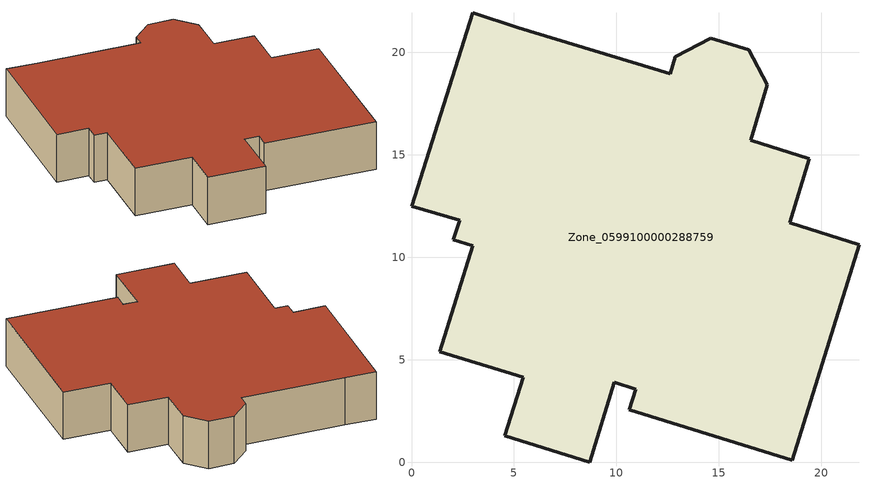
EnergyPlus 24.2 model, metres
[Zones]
Zone_0599100000288759
 floor ground (C_G): 8.7,0 4.56,1.28 5.46,4.14 1.39,5.39 3,10.55 2.05,10.85 2.34,11.81 0,12.48 3,21.92 5.22,21.2 12.63,18.95 12.88,19.78 14.6,20.68 16.45,20.13 17.35,18.42 16.56,15.7 19.42,14.81 18.47,11.67 21.84,10.6 18.58,0.08 10.62,2.55 10.94,3.56 9.9,3.89 z0
 wall outside (C_F): 16.45,20.13 14.6,20.68 12.88,19.78 12.63,18.95 5.22,21.2 3,21.92 0,12.48 2.34,11.81 2.05,10.85 3,10.55 1.39,5.39 5.46,4.14 4.56,1.28 8.7,0 9.9,3.89 10.94,3.56 10.62,2.55 18.58,0.08 21.84,10.6 18.47,11.67 19.42,14.81 16.56,15.7 17.35,18.42 16.45,20.13 z0:3.79
 roof outside (C_R): 10.94,3.56 10.62,2.55 18.58,0.08 21.84,10.6 18.47,11.67 19.42,14.81 16.56,15.7 17.35,18.42 16.45,20.13 14.6,20.68 12.88,19.78 12.63,18.95 5.22,21.2 3,21.92 0,12.48 2.34,11.81 2.05,10.85 3,10.55 1.39,5.39 5.46,4.14 4.56,1.28 8.7,0 9.9,3.89 z3.79
[BUILDING]
Pand.0599100000288759: North Axis=0; Terrain=City; Loads Convergence Tolerance Value=0.04; Temperature Convergence Tolerance Value=0.4; Solar Distribution=FullExterior; Maximum Number of Warmup Days=25; Minimum Number of Warmup Days=1
[Site:Location]
Rotterdam.The.Hague.AP_ZH_NLD Design_Conditions: Latitude=51.96; Longitude=4.45; Time Zone=1; Elevation=-4.5
[SITE:GROUNDTEMPERATURE:BUILDINGSURFACE]
18, 18, 18, 18, 18, 18, 18, 18, 18, 18, 18, 18
[MATERIAL] Thermal Absorptance=0.9; Solar Absorptance=0.7; Visible Absorptance=0.7
Name | Roughness | Thickness | Conductivity | Density | Specific Heat
G.D.1975-1991 | MediumSmooth | 0.15 | 0.288461 | 540 | 1210
F.D.1975-1991 | Rough | 0.3 | 0.230769 | 1920 | 840
R.D.1975-1991 | MediumRough | 0.2 | 0.153846 | 1500 | 1000
[CONSTRUCTION]
C_G: G.D.1975-1991
C_F: F.D.1975-1991
C_R: R.D.1975-1991
[ZONE]
Zone_0599100000288759: Type=1; Multiplier=1; Ceiling Height=Autocalculate; Volume=Autocalculate; Floor Area=autocalculate; Part of Total Floor Area=Yes
[ZONEINFILTRATION:DESIGNFLOWRATE]
Infil_Zone_0599100000288759: Zone or ZoneList or Space or SpaceList=Zone_0599100000288759; Schedule=AlwaysOn; Design Flow Rate Calculation Method=Flow/Area; Flow Rate per Floor Area=0.0042; Constant Term Coefficient=1; Temperature Term Coefficient=0; Velocity Term Coefficient=0; Velocity Squared Term Coefficient=0
[HVACTEMPLATE:ZONE:IDEALLOADSAIRSYSTEM]
Zone_0599100000288759: Maximum Heating Supply Air Temperature=50; Minimum Cooling Supply Air Temperature=13; Maximum Heating Supply Air Humidity Ratio=0.0156; Minimum Cooling Supply Air Humidity Ratio=0.0077; Heating Limit=NoLimit; Cooling Limit=NoLimit; Dehumidification Control Type=ConstantSensibleHeatRatio; Cooling Sensible Heat Ratio=0.7; Dehumidification Setpoint=60; Humidification Control Type=None; Humidification Setpoint=30; Outdoor Air Method=None; Outdoor Air Flow Rate per Person=0.00944; Outdoor Air Flow Rate per Zone Floor Area=0; Outdoor Air Flow Rate per Zone=0; Demand Controlled Ventilation Type=None; Outdoor Air Economizer Type=NoEconomizer; Heat Recovery Type=None; Sensible Heat Recovery Effectiveness=0.7; Latent Heat Recovery Effectiveness=0.65
[ZONECONTROL:THERMOSTAT]
ThermostatControl_Zone_0599100000288759: Zone or ZoneList=Zone_0599100000288759; Control Type Schedule=DualSetpointControlType; Control 1=Thermostat_Zone_0599100000288759; Temperature Difference Between Cutout And Setpoint=0
[THERMOSTATSETPOINT:DUALSETPOINT]
Thermostat_Zone_0599100000288759: Heating Setpoint Temperature Schedule=HeatingSetpoint_Zone_0599100000288759; Cooling Setpoint Temperature Schedule=CoolingSetpoint_Zone_0599100000288759
[SCHEDULE:COMPACT]
HeatingSetpoint_Zone_0599100000288759: Through: 12/31, For: AllDays, Until: 24:00, 21
CoolingSetpoint_Zone_0599100000288759: Through: 12/31, For: AllDays, Until: 24:00, 24
DualSetpointControlType: Through: 12/31, For: AllDays, Until: 24:00, 4
AlwaysOn: Through: 12/31, For: AllDays, Until: 24:00, 1
